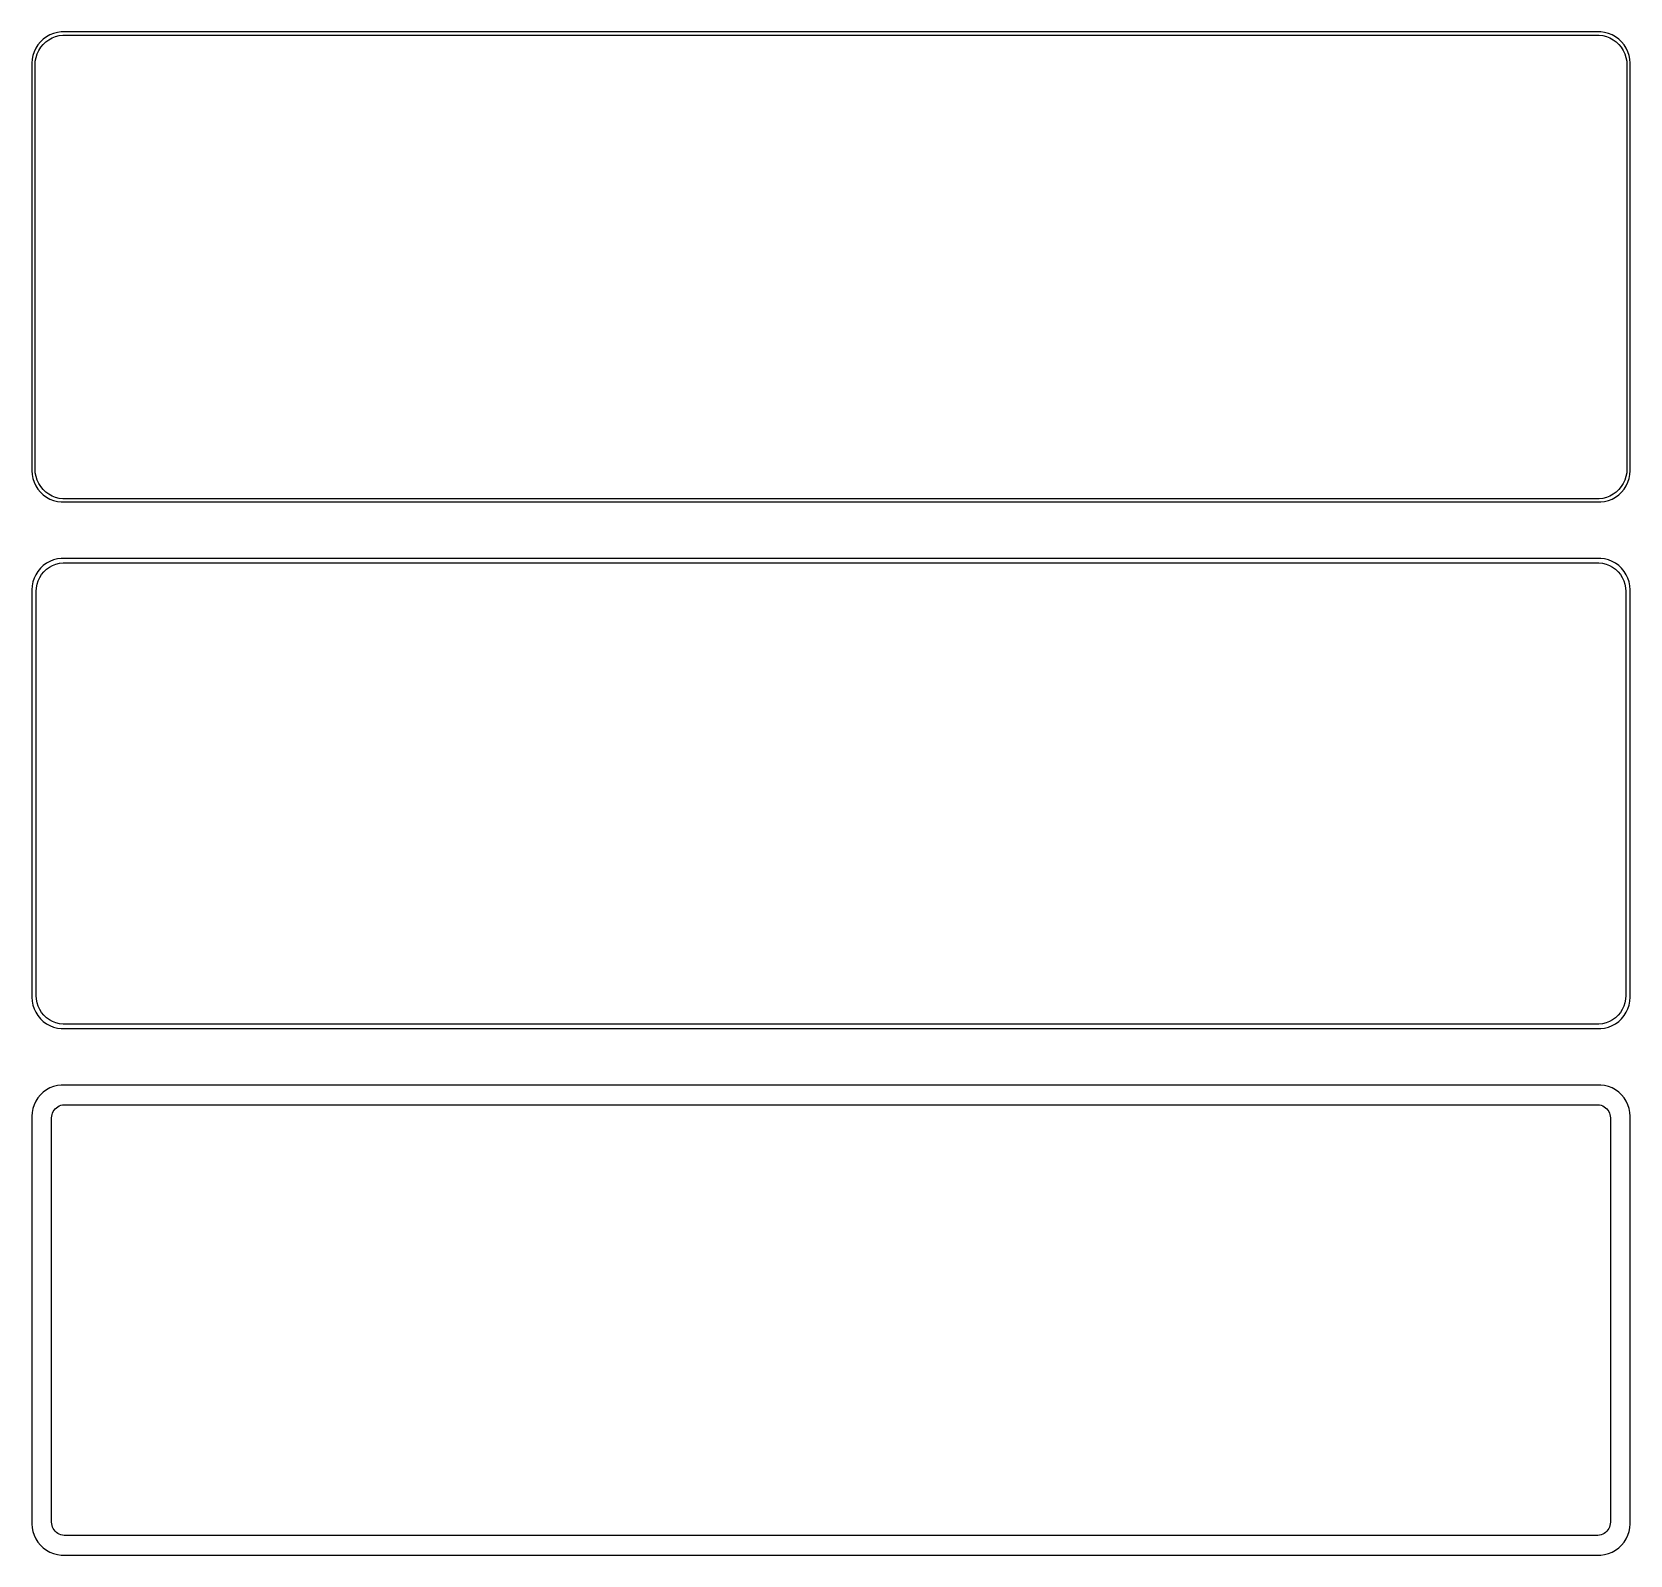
# Model space of a CAD drawing. Header units: metres. Extents: x -128 to 128, y 215 to 457.
import ezdxf

# ---------------------------------------------------------------- set-up
doc = ezdxf.new("R2010")
doc.units = ezdxf.units.M

msp = doc.modelspace()

# ---------------------------------------------------------------- linework, layer by layer
for p, q in [((-125.179, 456.722), (-125.687, 456.353)), ((-124.629, 457.024), (-125.179, 456.722)), ((-124.795, 456.261), (-124.272, 456.548)), ((-124.045, 457.255), (-124.629, 457.024)), ((-124.272, 456.548), (-123.718, 456.768)), ((-123.437, 457.411), (-124.045, 457.255)), ((-123.718, 456.768), (-123.14, 456.916)), ((-122.814, 457.49), (-123.437, 457.411)), ((-123.14, 456.916), (-122.548, 456.991)), ((122.814, 457.49), (-122.814, 457.49)), ((-122.548, 456.991), (122.548, 456.991)), ((122.548, 456.991), (123.14, 456.916)), ((123.437, 457.411), (122.814, 457.49)), ((123.14, 456.916), (123.718, 456.768)), ((124.045, 457.255), (123.437, 457.411)), ((123.718, 456.768), (124.272, 456.548)), ((124.629, 457.024), (124.045, 457.255)), ((124.272, 456.548), (124.795, 456.261)), ((125.179, 456.722), (124.629, 457.024)), ((125.687, 456.353), (125.179, 456.722)), ((-127.149, 454.341), (-127.343, 453.743)), ((-126.882, 454.909), (-127.149, 454.341)), ((-126.545, 455.439), (-126.882, 454.909)), ((-126.851, 453.431), (-126.666, 453.999)), ((-126.666, 453.999), (-126.412, 454.538)), ((-126.145, 455.923), (-126.545, 455.439)), ((-126.412, 454.538), (-126.093, 455.042)), ((-125.687, 456.353), (-126.145, 455.923)), ((-126.093, 455.042), (-125.713, 455.502)), ((-125.713, 455.502), (-125.278, 455.91)), ((-125.278, 455.91), (-124.795, 456.261)), ((124.795, 456.261), (125.278, 455.91)), ((125.278, 455.91), (125.713, 455.502)), ((126.145, 455.923), (125.687, 456.353)), ((125.713, 455.502), (126.093, 455.042)), ((126.093, 455.042), (126.412, 454.538)), ((126.545, 455.439), (126.145, 455.923)), ((126.412, 454.538), (126.666, 453.999)), ((126.882, 454.909), (126.545, 455.439)), ((126.666, 453.999), (126.851, 453.431)), ((127.149, 454.341), (126.882, 454.909)), ((127.343, 453.743), (127.149, 454.341)), ((-127.461, 453.127), (-127.5, 452.5)), ((-127.5, 452.5), (-127.5, 387.5)), ((-127.343, 453.743), (-127.461, 453.127)), ((-127, 452.25), (-126.963, 452.845)), ((-127, 387.75), (-127, 452.25)), ((-126.963, 452.845), (-126.851, 453.431)), ((126.851, 453.431), (126.963, 452.845)), ((126.963, 452.845), (127, 452.25)), ((127, 452.25), (127, 387.75)), ((127.461, 453.127), (127.343, 453.743)), ((127.5, 452.5), (127.461, 453.127)), ((127.5, 387.5), (127.5, 452.5)), ((-126.963, 387.155), (-127, 387.75)), ((127, 387.75), (126.963, 387.155)), ((-127.5, 387.5), (-127.461, 386.873)), ((-127.461, 386.873), (-127.343, 386.257)), ((-127.343, 386.257), (-127.149, 385.659)), ((-127.149, 385.659), (-126.882, 385.091)), ((-126.851, 386.569), (-126.963, 387.155)), ((-126.882, 385.091), (-126.545, 384.561)), ((-126.666, 386.001), (-126.851, 386.569)), ((-126.412, 385.462), (-126.666, 386.001)), ((-126.093, 384.958), (-126.412, 385.462)), ((126.412, 385.462), (126.093, 384.958)), ((126.666, 386.001), (126.412, 385.462)), ((126.545, 384.561), (126.882, 385.091)), ((126.851, 386.569), (126.666, 386.001)), ((126.963, 387.155), (126.851, 386.569)), ((126.882, 385.091), (127.149, 385.659)), ((127.149, 385.659), (127.343, 386.257)), ((127.343, 386.257), (127.461, 386.873)), ((127.461, 386.873), (127.5, 387.5)), ((-126.545, 384.561), (-126.145, 384.077)), ((-126.145, 384.077), (-125.687, 383.647)), ((-125.713, 384.498), (-126.093, 384.958)), ((-125.278, 384.09), (-125.713, 384.498)), ((-125.687, 383.647), (-125.179, 383.278)), ((-124.795, 383.739), (-125.278, 384.09)), ((-125.179, 383.278), (-124.629, 382.976)), ((-124.272, 383.452), (-124.795, 383.739)), ((-124.629, 382.976), (-124.045, 382.745)), ((-123.718, 383.232), (-124.272, 383.452)), ((-124.045, 382.745), (-123.437, 382.589)), ((-123.14, 383.084), (-123.718, 383.232)), ((-123.437, 382.589), (-122.814, 382.51)), ((-122.548, 383.009), (-123.14, 383.084)), ((-122.814, 382.51), (122.814, 382.51)), ((122.548, 383.009), (-122.548, 383.009)), ((123.14, 383.084), (122.548, 383.009)), ((122.814, 382.51), (123.437, 382.589)), ((123.718, 383.232), (123.14, 383.084)), ((123.437, 382.589), (124.045, 382.745)), ((124.272, 383.452), (123.718, 383.232)), ((124.045, 382.745), (124.629, 382.976)), ((124.795, 383.739), (124.272, 383.452)), ((124.629, 382.976), (125.179, 383.278)), ((125.278, 384.09), (124.795, 383.739)), ((125.179, 383.278), (125.687, 383.647)), ((125.713, 384.498), (125.278, 384.09)), ((125.687, 383.647), (126.145, 384.077)), ((126.093, 384.958), (125.713, 384.498)), ((126.145, 384.077), (126.545, 384.561)), ((-125.687, 372.353), (-126.145, 371.923)), ((-125.179, 372.722), (-125.687, 372.353)), ((-124.629, 373.024), (-125.179, 372.722)), ((-124.703, 372.116), (-124.199, 372.393)), ((-124.045, 373.255), (-124.629, 373.024)), ((-124.199, 372.393), (-123.665, 372.604)), ((-123.437, 373.411), (-124.045, 373.255)), ((-123.665, 372.604), (-123.108, 372.747)), ((-122.814, 373.49), (-123.437, 373.411)), ((-123.108, 372.747), (-122.537, 372.819)), ((122.814, 373.49), (-122.814, 373.49)), ((-122.537, 372.819), (122.537, 372.819)), ((122.537, 372.819), (123.108, 372.747)), ((123.437, 373.411), (122.814, 373.49)), ((123.108, 372.747), (123.665, 372.604)), ((124.045, 373.255), (123.437, 373.411)), ((123.665, 372.604), (124.199, 372.393)), ((124.629, 373.024), (124.045, 373.255)), ((124.199, 372.393), (124.703, 372.116)), ((125.179, 372.722), (124.629, 373.024)), ((125.687, 372.353), (125.179, 372.722)), ((126.145, 371.923), (125.687, 372.353)), ((-127.149, 370.341), (-127.343, 369.743)), ((-126.882, 370.909), (-127.149, 370.341)), ((-126.545, 371.439), (-126.882, 370.909)), ((-126.685, 369.389), (-126.507, 369.935)), ((-126.145, 371.923), (-126.545, 371.439)), ((-126.507, 369.935), (-126.262, 370.456)), ((-126.262, 370.456), (-125.954, 370.941)), ((-125.954, 370.941), (-125.588, 371.384)), ((-125.588, 371.384), (-125.168, 371.778)), ((-125.168, 371.778), (-124.703, 372.116)), ((124.703, 372.116), (125.168, 371.778)), ((125.168, 371.778), (125.588, 371.384)), ((125.588, 371.384), (125.954, 370.941)), ((125.954, 370.941), (126.262, 370.456)), ((126.545, 371.439), (126.145, 371.923)), ((126.262, 370.456), (126.507, 369.935)), ((126.507, 369.935), (126.685, 369.389)), ((126.882, 370.909), (126.545, 371.439)), ((127.149, 370.341), (126.882, 370.909)), ((127.343, 369.743), (127.149, 370.341)), ((-127.461, 369.127), (-127.5, 368.5)), ((-127.5, 368.5), (-127.5, 303.5)), ((-127.343, 369.743), (-127.461, 369.127)), ((-126.828, 368.25), (-126.792, 368.824)), ((-126.828, 303.75), (-126.828, 368.25)), ((-126.792, 368.824), (-126.685, 369.389)), ((126.685, 369.389), (126.792, 368.824)), ((126.792, 368.824), (126.828, 368.25)), ((126.828, 368.25), (126.828, 303.75)), ((127.461, 369.127), (127.343, 369.743)), ((127.5, 368.5), (127.461, 369.127)), ((127.5, 303.5), (127.5, 368.5)), ((-127.5, 303.5), (-127.461, 302.873)), ((-126.792, 303.176), (-126.828, 303.75)), ((126.828, 303.75), (126.792, 303.176)), ((127.461, 302.873), (127.5, 303.5)), ((-127.461, 302.873), (-127.343, 302.257)), ((-127.343, 302.257), (-127.149, 301.659)), ((-127.149, 301.659), (-126.882, 301.091)), ((-126.882, 301.091), (-126.545, 300.561)), ((-126.685, 302.611), (-126.792, 303.176)), ((-126.507, 302.065), (-126.685, 302.611)), ((-126.262, 301.544), (-126.507, 302.065)), ((-125.954, 301.059), (-126.262, 301.544)), ((-125.588, 300.616), (-125.954, 301.059)), ((125.954, 301.059), (125.588, 300.616)), ((126.262, 301.544), (125.954, 301.059)), ((126.507, 302.065), (126.262, 301.544)), ((126.685, 302.611), (126.507, 302.065)), ((126.545, 300.561), (126.882, 301.091)), ((126.792, 303.176), (126.685, 302.611)), ((126.882, 301.091), (127.149, 301.659)), ((127.149, 301.659), (127.343, 302.257)), ((127.343, 302.257), (127.461, 302.873)), ((-126.545, 300.561), (-126.145, 300.077)), ((-126.145, 300.077), (-125.687, 299.647)), ((-125.687, 299.647), (-125.179, 299.278)), ((-125.168, 300.222), (-125.588, 300.616)), ((-125.179, 299.278), (-124.629, 298.976)), ((-124.703, 299.884), (-125.168, 300.222)), ((-124.199, 299.607), (-124.703, 299.884)), ((-124.629, 298.976), (-124.045, 298.745)), ((-123.665, 299.396), (-124.199, 299.607)), ((-124.045, 298.745), (-123.437, 298.589)), ((-123.108, 299.253), (-123.665, 299.396)), ((-123.437, 298.589), (-122.814, 298.51)), ((-122.537, 299.181), (-123.108, 299.253)), ((-122.814, 298.51), (122.814, 298.51)), ((122.537, 299.181), (-122.537, 299.181)), ((123.108, 299.253), (122.537, 299.181)), ((122.814, 298.51), (123.437, 298.589)), ((123.665, 299.396), (123.108, 299.253)), ((123.437, 298.589), (124.045, 298.745)), ((124.199, 299.607), (123.665, 299.396)), ((124.045, 298.745), (124.629, 298.976)), ((124.703, 299.884), (124.199, 299.607)), ((124.629, 298.976), (125.179, 299.278)), ((125.168, 300.222), (124.703, 299.884)), ((125.588, 300.616), (125.168, 300.222)), ((125.179, 299.278), (125.687, 299.647)), ((125.687, 299.647), (126.145, 300.077)), ((126.145, 300.077), (126.545, 300.561)), ((-125.687, 288.353), (-126.145, 287.923)), ((-125.179, 288.722), (-125.687, 288.353)), ((-124.629, 289.024), (-125.179, 288.722)), ((-124.045, 289.255), (-124.629, 289.024)), ((-123.437, 289.411), (-124.045, 289.255)), ((-122.814, 289.49), (-123.437, 289.411)), ((122.814, 289.49), (-122.814, 289.49)), ((123.437, 289.411), (122.814, 289.49)), ((124.045, 289.255), (123.437, 289.411)), ((124.629, 289.024), (124.045, 289.255)), ((125.179, 288.722), (124.629, 289.024)), ((125.687, 288.353), (125.179, 288.722)), ((126.145, 287.923), (125.687, 288.353)), ((-127.343, 285.743), (-127.461, 285.127)), ((-127.149, 286.341), (-127.343, 285.743)), ((-126.882, 286.909), (-127.149, 286.341)), ((-126.545, 287.439), (-126.882, 286.909)), ((-126.145, 287.923), (-126.545, 287.439)), ((-123.957, 285.49), (-123.788, 285.694)), ((-123.788, 285.694), (-123.595, 285.875)), ((-123.595, 285.875), (-123.38, 286.031)), ((-123.38, 286.031), (-123.148, 286.159)), ((-123.148, 286.159), (-122.902, 286.256)), ((-122.902, 286.256), (-122.645, 286.322)), ((-122.645, 286.322), (-122.382, 286.355)), ((-122.382, 286.355), (122.382, 286.355)), ((122.382, 286.355), (122.645, 286.322)), ((122.645, 286.322), (122.902, 286.256)), ((122.902, 286.256), (123.148, 286.159)), ((123.148, 286.159), (123.38, 286.031)), ((123.38, 286.031), (123.595, 285.875)), ((123.595, 285.875), (123.788, 285.694)), ((123.788, 285.694), (123.957, 285.49)), ((126.545, 287.439), (126.145, 287.923)), ((126.882, 286.909), (126.545, 287.439)), ((127.149, 286.341), (126.882, 286.909)), ((127.343, 285.743), (127.149, 286.341)), ((127.461, 285.127), (127.343, 285.743)), ((-127.461, 285.127), (-127.5, 284.5)), ((-127.5, 284.5), (-127.5, 219.5)), ((-124.36, 284.25), (-124.343, 284.514)), ((-124.36, 219.75), (-124.36, 284.25)), ((-124.343, 284.514), (-124.293, 284.775)), ((-124.293, 284.775), (-124.211, 285.027)), ((-124.211, 285.027), (-124.099, 285.266)), ((-124.099, 285.266), (-123.957, 285.49)), ((123.957, 285.49), (124.099, 285.266)), ((124.099, 285.266), (124.211, 285.027)), ((124.211, 285.027), (124.293, 284.775)), ((124.293, 284.775), (124.343, 284.514)), ((124.343, 284.514), (124.36, 284.25)), ((124.36, 284.25), (124.36, 219.75)), ((127.5, 284.5), (127.461, 285.127)), ((127.5, 219.5), (127.5, 284.5)), ((-127.5, 219.5), (-127.461, 218.873)), ((-124.343, 219.486), (-124.36, 219.75)), ((-124.293, 219.225), (-124.343, 219.486)), ((124.343, 219.486), (124.293, 219.225)), ((124.36, 219.75), (124.343, 219.486)), ((127.461, 218.873), (127.5, 219.5)), ((-127.461, 218.873), (-127.343, 218.257)), ((-127.343, 218.257), (-127.149, 217.659)), ((-127.149, 217.659), (-126.882, 217.091)), ((-126.882, 217.091), (-126.545, 216.561)), ((-124.211, 218.973), (-124.293, 219.225)), ((-124.099, 218.734), (-124.211, 218.973)), ((-123.957, 218.51), (-124.099, 218.734)), ((-123.788, 218.306), (-123.957, 218.51)), ((-123.595, 218.125), (-123.788, 218.306)), ((-123.38, 217.969), (-123.595, 218.125)), ((-123.148, 217.841), (-123.38, 217.969)), ((-122.902, 217.744), (-123.148, 217.841)), ((-122.645, 217.678), (-122.902, 217.744)), ((-122.382, 217.645), (-122.645, 217.678)), ((122.382, 217.645), (-122.382, 217.645)), ((122.645, 217.678), (122.382, 217.645)), ((122.902, 217.744), (122.645, 217.678)), ((123.148, 217.841), (122.902, 217.744)), ((123.38, 217.969), (123.148, 217.841)), ((123.595, 218.125), (123.38, 217.969)), ((123.788, 218.306), (123.595, 218.125)), ((123.957, 218.51), (123.788, 218.306)), ((124.099, 218.734), (123.957, 218.51)), ((124.211, 218.973), (124.099, 218.734)), ((124.293, 219.225), (124.211, 218.973)), ((126.545, 216.561), (126.882, 217.091)), ((126.882, 217.091), (127.149, 217.659)), ((127.149, 217.659), (127.343, 218.257)), ((127.343, 218.257), (127.461, 218.873)), ((-126.545, 216.561), (-126.145, 216.077)), ((-126.145, 216.077), (-125.687, 215.647)), ((-125.687, 215.647), (-125.179, 215.278)), ((-125.179, 215.278), (-124.629, 214.976)), ((-124.629, 214.976), (-124.045, 214.745)), ((-124.045, 214.745), (-123.437, 214.589)), ((-123.437, 214.589), (-122.814, 214.51)), ((-122.814, 214.51), (122.814, 214.51)), ((122.814, 214.51), (123.437, 214.589)), ((123.437, 214.589), (124.045, 214.745)), ((124.045, 214.745), (124.629, 214.976)), ((124.629, 214.976), (125.179, 215.278)), ((125.179, 215.278), (125.687, 215.647)), ((125.687, 215.647), (126.145, 216.077)), ((126.145, 216.077), (126.545, 216.561))]:
    msp.add_line(p, q)

doc.saveas('drawing.dxf')
